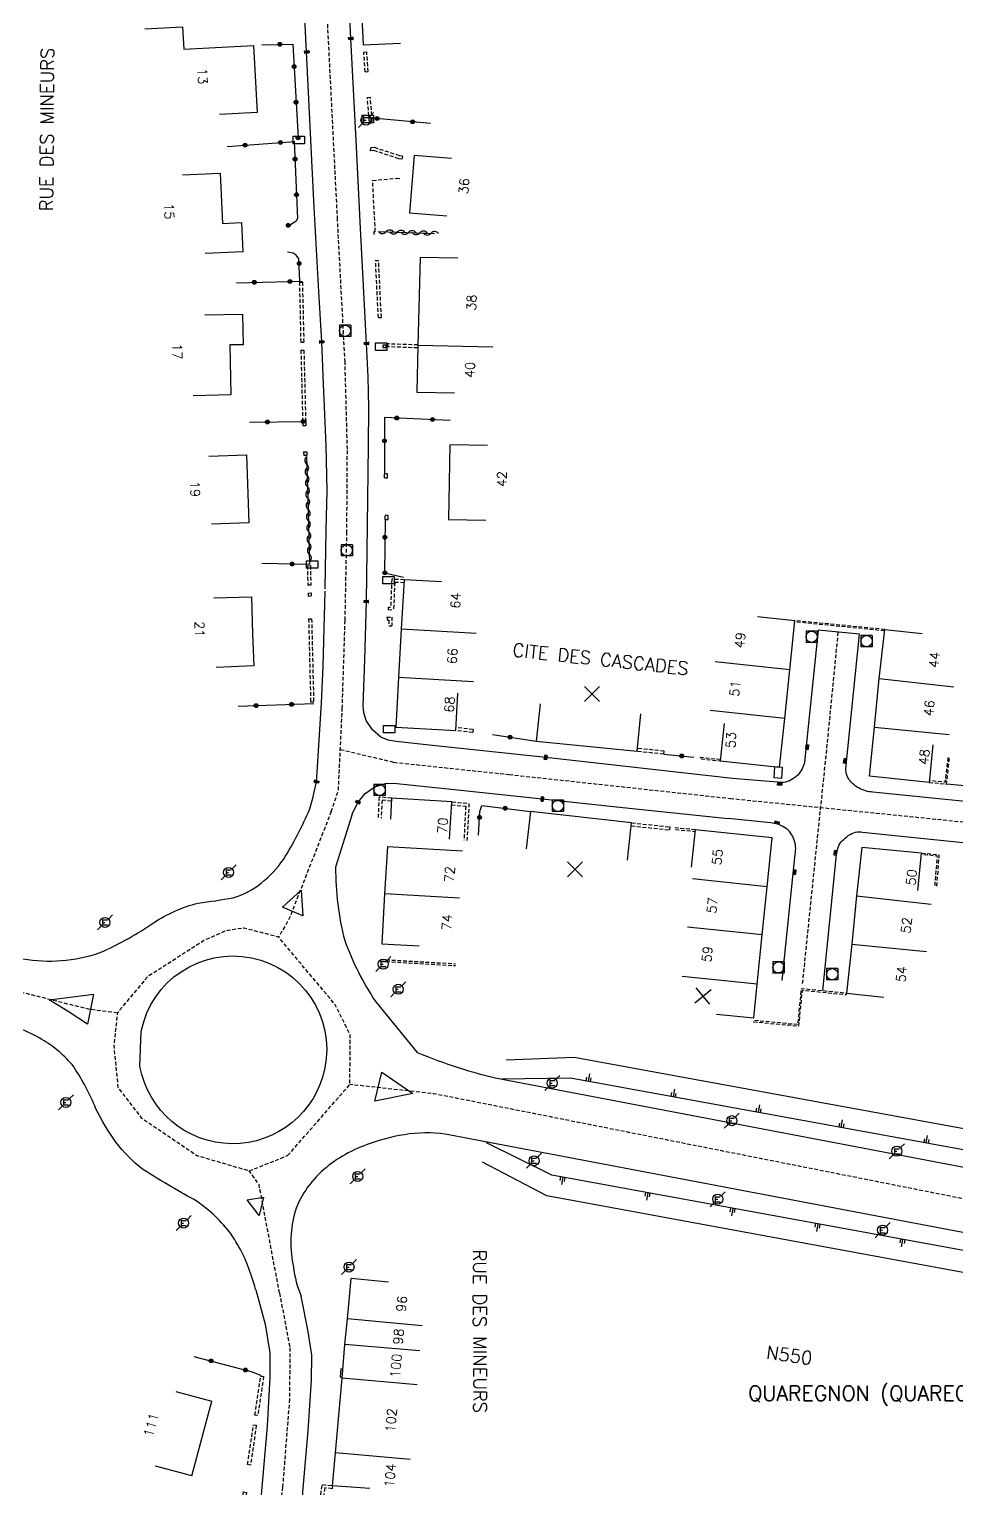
# Model space of a CAD drawing. Header units: millimetres. Extents: x 113000 to 114000, y 124000 to 125000.
# Drawn here: x 113346.5 to 113470, y 124000 to 124195 of the extents above; entities that cross this region are included whole.
import ezdxf
from ezdxf.enums import TextEntityAlignment as Align

# ---------------------------------------------------------------- set-up
doc = ezdxf.new("R2010")
doc.units = ezdxf.units.MM
doc.linetypes.add('DASHED', pattern=[0.75, 0.5, -0.25])
doc.layers.get('0').update_dxf_attribs({"linetype": 'CONTINUOUS'})
for name, color, linetype in [('W0001', 6, 'DASHED'), ('W0008', 7, 'CONTINUOUS'), ('W0100', 7, 'CONTINUOUS'), ('W0105', 7, 'CONTINUOUS'), ('W0112', 1, 'DASHED'), ('W0211', 2, 'CONTINUOUS'), ('W0310', 3, 'CONTINUOUS'), ('W0322', 7, 'CONTINUOUS'), ('W0400', 7, 'CONTINUOUS'), ('W0420', 7, 'CONTINUOUS'), ('W0471', 7, 'CONTINUOUS'), ('W0980', 7, 'CONTINUOUS'), ('W0989', 7, 'CONTINUOUS'), ('W0991', 7, 'CONTINUOUS'), ('W1102', 7, 'CONTINUOUS'), ('W1471', 7, 'CONTINUOUS')]:
    doc.layers.add(name, color=color, linetype=linetype)
doc.styles.get("Standard").update_dxf_attribs({"font": 'romans.shx', "width": 0.85})

# ---------------------------------------------------------------- blocks, each defined once
blk = doc.blocks.new('T400')
for p, q in [((-0.15, 0.3), (0.15, 0.3)), ((-0.15, -0.25), (-0.15, 0.3)), ((-0.15, 0.15), (0.15, 0.15)), ((-0.15, 0), (0.15, 0)), ((0.15, 0.3), (0.15, -0.25)), ((-0.15, -0.15), (0.15, -0.15)), ((-0.15, -0.25), (-0.15, -0.3)), ((-0.15, -0.3), (0.15, -0.3)), ((0.15, -0.3), (0.15, -0.25))]:
    blk.add_line(p, q)
blk = doc.blocks.new('T420')
for p, q in [((0.75, 0.75), (-0.75, 0.75)), ((-0.75, 0.75), (-0.75, -0.75)), ((0.75, 0.75), (0.75, -0.75)), ((0.75, -0.75), (-0.75, -0.75))]:
    blk.add_line(p, q)
blk.add_ellipse((0, 0), major_axis=(-0.53, 0.53), ratio=1, start_param=3.926991, end_param=10.210176)
blk = doc.blocks.new('t991o')
at = {"color": 0, "linetype": 'Continuous'}
for p, q in [((-1, 1), (1, -1)), ((-1, -1), (1, 1))]:
    blk.add_line(p, q, dxfattribs=at)
blk = doc.blocks.new('T471')
for p, q in [((-0.333334, 0.333334), (-0.333334, -0.333334)), ((-0.333334, 0.333334), (0.333334, 0.333334)), ((-0.333334, 0), (0, 0)), ((0.500001, 0.500001), (1.000002, 1.000002)), ((-0.500001, -0.500001), (-1.000002, -1.000002)), ((-0.333334, -0.333334), (0.333334, -0.333334))]:
    blk.add_line(p, q)
blk.add_ellipse((0, 0), major_axis=(0.471405, 0.471405), ratio=1, start_param=5.4977871438, end_param=11.780972451)
blk = doc.blocks.new('t211o')
at = {"color": 0, "linetype": 'Continuous'}
for p, q in [((-0.29, 0.5), (-0.29, 0)), ((0, 1), (0, 0)), ((0.29, 0.5), (0.29, 0))]:
    blk.add_line(p, q, dxfattribs=at)
blk = doc.blocks.new('t322o')
at = {"color": 0, "linetype": 'Continuous'}
for radius in [0.25, 0.15]:
    blk.add_circle((0, 0), radius, dxfattribs=at)
blk = doc.blocks.new('t310o')
at = {"color": 0, "linetype": 'Continuous'}
for centre, start, end in [((-0.5, 0.38), 216.8699, 323.1304), ((0.5, -0.37), 36.8699, 143.1303)]:
    blk.add_arc(centre, 0.625, start, end, dxfattribs=at)
blk = doc.blocks.new('T1471')
at = {"color": 0, "linetype": 'Continuous', "flags": 128}
blk.add_lwpolyline([(-0.75, -0.5), (-0.75, 0.5), (0.75, 0.5), (0.75, -0.5), (-0.75, -0.5)], dxfattribs=at)

msp = doc.modelspace()

# ---------------------------------------------------------------- linework, layer by layer
at = {"layer": 'W0001'}
for points in [[(113386.71, 124090.9), (113387.67, 124093.74), (113388.18, 124104.6), (113388.56, 124116.37), (113388.79, 124127.95), (113388.86, 124139.12), (113388.55, 124150.7), (113387.55, 124169.7), (113386.01, 124200.29), (113384.52, 124229.45), (113383.14, 124258.69), (113382.84, 124269.12), (113383.23, 124275.55)], [(113387.93, 124099.17), (113395.05, 124097.46), (113410.41, 124095.83), (113439.82, 124092.65)], [(113379.83, 124026.84), (113381.21, 124019.56), (113381.15, 124012.71), (113380.24, 124001.03), (113380.11, 124000)]]:
    msp.add_lwpolyline(points, dxfattribs=at)
at = {"layer": 'W0001', "flags": 128}
for points in [[(113000, 124137.73), (113012.05, 124137.08), (113075.86, 124130.24), (113119.09, 124123.46), (113164.54, 124114.26), (113201.42, 124105.08), (113253.36, 124091.24), (113344.19, 124067.19), (113354.41, 124064.64), (113358.25, 124064.14)], [(113449.46, 124068.02), (113451.22, 124085.22), (113452.67, 124099.12), (113454.21, 124114.78)], [(113386.71, 124090.9), (113381.09, 124076.59), (113379.7, 124074.2)], [(113439.82, 124092.65), (113465.94, 124090.03), (113501.43, 124086.37), (113518.21, 124084.75)], [(113486.08, 124036.35), (113400.37, 124053.35), (113389.19, 124054.58)], [(113379.83, 124026.84), (113377.1, 124041.27), (113375.8, 124043.1)]]:
    msp.add_lwpolyline(points, dxfattribs=at)
msp.add_lwpolyline([(113380.91, 124045.12), (113389.19, 124054.58), (113389.25, 124061.19), (113387.19, 124065.27), (113379.7, 124074.2), (113375.06, 124075.4), (113372.72, 124075.04), (113369.75, 124073.73), (113362.24, 124068.89), (113358.25, 124064.14), (113357.77, 124059.79), (113358.32, 124054.18), (113361.43, 124050.15), (113368.84, 124045.13), (113375.8, 124043.1)], close=True, dxfattribs=at)
at = {"layer": 'W0008'}
msp.add_line((113384.45, 124171.3), (113383.44, 124191.99), dxfattribs=at)
for points in [[(113383.49, 124191.69), (113383.44, 124191.99), (113382.54, 124209.9), (113381.64, 124227.6), (113381, 124240.24), (113380.44, 124252.22), (113379.6, 124270.01), (113379.45, 124272.08), (113379.14, 124273.11), (113378.65, 124273.79), (113377.88, 124274.43), (113377.07, 124274.77), (113373.14, 124275.72), (113347.94, 124281.87)], [(113440.11, 124095.32), (113415.69, 124098.03), (113415.26, 124098.09), (113399.36, 124099.8), (113395.36, 124100.23), (113394.28, 124100.42), (113393.32, 124100.78), (113392.21, 124101.76), (113391.35, 124103), (113391.06, 124104.03), (113390.95, 124105.02), (113391.18, 124111.11), (113391.39, 124118.85), (113391.56, 124128.99), (113391.66, 124139.58), (113391.71, 124144.66), (113391.65, 124148.75), (113391.42, 124153.2), (113390.62, 124168.48), (113390.07, 124179.37), (113389.33, 124193.79), (113388.5, 124210.6)], [(113385.89, 124120.55), (113386.04, 124128.4), (113386.17, 124133.58), (113386.04, 124139.63), (113385.69, 124147.82), (113385.44, 124153.4), (113385.07, 124160.1), (113384.45, 124171.3)], [(113383.87, 124091.27), (113384.28, 124092.68), (113384.74, 124094.88), (113384.82, 124096.13), (113385.4, 124105.31), (113385.65, 124110.24), (113385.9, 124120.22)], [(113389.5, 124090.54), (113389.59, 124090.76), (113390.29, 124092.16), (113391.21, 124093.29), (113392.5, 124094.21), (113393.93, 124094.62), (113395, 124094.69), (113403.13, 124093.82), (113414.4, 124092.63), (113414.81, 124092.59), (113424.69, 124091.54), (113439.53, 124089.98)], [(113376.68, 124027.24), (113377.93, 124022.7), (113378.55, 124018.87), (113378.55, 124015.65), (113378.17, 124009.1), (113377.38, 124000)], [(113382.91, 124000), (113382.95, 124000.35), (113383.64, 124008.49), (113384.09, 124015.24), (113384.13, 124018.55), (113383.65, 124021.73), (113382.69, 124026.43)]]:
    msp.add_lwpolyline(points, dxfattribs=at)
at = {"layer": 'W0008', "flags": 128}
for points in [[(113000, 124142.23, -0.003487), (113013.52, 124141.32, -0.0128), (113065.05, 124136.08, -0.0065), (113094.17, 124132.02, -0.0072), (113123.15, 124127.16, -0.0097), (113165.32, 124118.58, -0.0095), (113185.26, 124113.81), (113194.28, 124111.43), (113242.83, 124098.51), (113340.42, 124072.52, 0.0323), (113346.31, 124071.2, 0.0592), (113351.45, 124071.13, 0.0689), (113356.4, 124072.33, 0.0412), (113363.05, 124076.09, -0.0856), (113368.99, 124078.72, 0.0149), (113373.67, 124079.44, 0.1009), (113377.39, 124081.38, 0.0702), (113380.34, 124084.51, 0.037372), (113383.87, 124091.27, 0.060145)], [(113376.68, 124027.24, 0.008104), (113376.02, 124029.34, 0.0776), (113373.15, 124034.97, 0.0869), (113368.46, 124039.26, -0.0164), (113361.61, 124043.3, -0.0711), (113358.06, 124046.92, -0.047), (113355.39, 124051.36, 0.0486), (113352.43, 124056.95, 0.0942), (113348.18, 124060.59, 0.0661), (113342.07, 124063.17), (113339.02, 124064.04), (113263.89, 124083.97), (113227.4, 124093.74, 0.0034), (113208.56, 124098.73), (113163.52, 124110.14), (113123.5, 124118.31), (113115.04, 124119.76, 0.0047), (113086.67, 124124.4, 0.0095), (113049.98, 124129.17, 0.0056), (113027.8, 124131.43, 0.0037), (113010.58, 124132.83, 0.003807), (113000, 124133.61)], [(113389.5, 124090.54), (113387.29, 124083.51, 0.0654), (113388.51, 124073.74, 0.0607), (113392.63, 124065.58), (113398.16, 124058.85, 0.0452), (113409.23, 124055.33), (113486.78, 124040.58)], [(113484.82, 124032.22), (113402.57, 124047.85, 0.0765), (113397.14, 124048, 0.0572), (113391.78, 124046.7, 0.0939), (113385.73, 124043.28, 0.0645), (113383.31, 124040.53, 0.0789), (113381.77, 124037.26, 0.1093), (113381.67, 124030.28, 0.062646), (113382.69, 124026.43, 0.014787)]]:
    msp.add_lwpolyline(points, format="xyb", dxfattribs=at)
for points in [[(113480.32, 124091.32), (113458.82, 124093.49), (113458.57, 124093.51), (113458.32, 124093.54), (113458.08, 124093.59), (113457.84, 124093.65), (113457.6, 124093.73), (113457.36, 124093.82), (113457.13, 124093.92), (113456.91, 124094.04), (113456.7, 124094.16), (113456.5, 124094.3), (113456.3, 124094.46), (113456.11, 124094.62), (113455.94, 124094.8), (113455.78, 124094.99), (113455.63, 124095.19), (113455.5, 124095.4), (113455.39, 124095.62), (113455.3, 124095.87), (113455.24, 124096.12), (113455.2, 124096.38), (113455.19, 124096.65), (113457.04, 124114.51), (113451.53, 124115.02), (113449.72, 124097.47), (113449.65, 124097.24), (113449.58, 124097.02), (113449.49, 124096.8), (113449.39, 124096.59), (113449.28, 124096.38), (113449.15, 124096.18), (113448.99, 124095.96), (113448.8, 124095.76), (113448.6, 124095.57), (113448.38, 124095.41), (113448.16, 124095.26), (113447.93, 124095.12), (113447.69, 124095.01), (113447.43, 124094.91), (113447.17, 124094.83), (113446.92, 124094.78), (113446.66, 124094.76), (113446.39, 124094.77), (113446.13, 124094.8), (113440.11, 124095.32), (113440.11, 124095.32)], [(113446.72, 124068.41), (113448.46, 124085.23), (113448.51, 124085.49), (113448.53, 124085.75), (113448.54, 124086.01), (113448.52, 124086.26), (113448.49, 124086.52), (113448.43, 124086.78), (113448.37, 124087.01), (113448.29, 124087.23), (113448.2, 124087.45), (113448.09, 124087.66), (113447.97, 124087.87), (113447.84, 124088.06), (113447.69, 124088.25), (113447.49, 124088.45), (113447.29, 124088.63), (113447.06, 124088.78), (113446.83, 124088.92), (113446.58, 124089.04), (113446.36, 124089.13), (113446.14, 124089.21), (113445.91, 124089.28), (113445.68, 124089.33), (113445.45, 124089.37), (113445.21, 124089.39), (113439.53, 124089.98), (113439.53, 124089.98)], [(113452.14, 124067.11), (113453.97, 124085.21), (113454, 124085.48), (113454.05, 124085.74), (113454.13, 124086), (113454.22, 124086.24), (113454.34, 124086.49), (113454.47, 124086.69), (113454.61, 124086.87), (113454.77, 124087.04), (113454.94, 124087.2), (113455.11, 124087.36), (113455.33, 124087.53), (113455.54, 124087.7), (113455.77, 124087.85), (113456.01, 124087.98), (113456.27, 124088.08), (113456.5, 124088.15), (113456.73, 124088.19), (113456.96, 124088.2), (113457.2, 124088.2), (113457.43, 124088.17), (113483.34, 124085.48)], [(113410.01, 124057.87), (113419.04, 124058.22), (113487.63, 124045.67)], [(113409.44, 124055.34), (113418.55, 124055.45), (113487.14, 124042.95)], [(113484.43, 124029.99), (113416.07, 124042.52), (113407.38, 124046.8)], [(113483.84, 124027.15), (113415.43, 124039.79), (113406.84, 124044.24)]]:
    msp.add_lwpolyline(points, dxfattribs=at)
for points in [[(113382.71, 124080.43), (113382.95, 124077.04), (113380.24, 124078.18)], [(113349.15, 124065.83), (113355.08, 124066.6), (113354.29, 124062.59), (113351.7, 124064.29)], [(113397.59, 124053.37), (113392.52, 124052.35), (113393.43, 124056.21)], [(113375.52, 124039.24), (113377.69, 124039.6), (113377.1, 124037.17)]]:
    msp.add_lwpolyline(points, close=True, dxfattribs=at)
msp.add_lwpolyline([(113361.43, 124061.69, -0.998), (113385.87, 124056.8, -0.8285), (113361.25, 124057)], format="xyb", close=True, dxfattribs=at)
at = {"layer": 'W0100'}
for p, q in [((113394.35, 124028.28), (113389.37, 124028.75)), ((113366.01, 124013.73), (113370.84, 124012.43)), ((113368.16, 124002.5), (113370.84, 124012.43)), ((113386.88, 124001.19), (113387.27, 124005.57)), ((113368.16, 124002.5), (113363.34, 124003.8)), ((113391.87, 124000.84), (113386.88, 124001.19))]:
    msp.add_line(p, q, dxfattribs=at)
for points in [[(113413.74, 124268.4), (113414.64, 124273.32), (113410.65, 124274.05), (113407.02, 124273.64), (113402.8, 124272.78), (113398.62, 124271.87), (113393.11, 124270.65), (113389.05, 124269.62), (113387.7, 124267.92), (113387.89, 124260.55), (113388.2, 124251.91), (113388.35, 124246.92), (113388.48, 124242.21), (113389.33, 124221.26), (113389.64, 124216.25), (113389.92, 124211.89), (113390.14, 124207.9), (113390.4, 124202.88), (113390.7, 124198.39), (113390.96, 124192.93), (113395.95, 124193.17)], [(113361.92, 124195.06), (113366.91, 124195.32), (113367.07, 124192.34), (113376.38, 124192.83), (113376.84, 124183.93), (113371.85, 124183.67)], [(113402.72, 124177.79), (113397.74, 124178.2), (113397.12, 124170.59), (113402.11, 124170.19)], [(113366.92, 124175.64), (113371.92, 124175.86), (113372.22, 124169.15), (113374.75, 124169.27), (113374.93, 124165.37), (113369.93, 124165.14)], [(113403.55, 124164.52), (113398.55, 124164.65), (113398.24, 124152.94), (113398.11, 124146.72), (113403.11, 124146.61)], [(113369.89, 124156.98), (113374.88, 124157.09), (113374.97, 124153.02), (113373.2, 124152.99), (113373.34, 124146.34), (113368.34, 124146.24)], [(113407.51, 124139.61), (113402.51, 124139.71), (113402.31, 124129.76), (113407.31, 124129.66)], [(113370.44, 124138.18), (113375.43, 124138.35), (113375.75, 124129.34), (113370.76, 124129.16)], [(113401.41, 124121.46), (113396.42, 124121.75), (113396.03, 124115.18), (113395.66, 124108.74), (113395.29, 124102.13), (113403.29, 124101.67), (113403.58, 124106.66)], [(113371.09, 124119.35), (113376.08, 124119.48), (113376.21, 124114.57), (113376.4, 124110.29), (113371.41, 124110.06)], [(113414.52, 124105.25), (113414.01, 124100.27), (113427.43, 124098.92), (113427.93, 124103.89)], [(113402.47, 124087.22), (113402.75, 124092.21), (113394.75, 124092.67), (113394.58, 124089.87)], [(113426.14, 124084.43), (113426.7, 124089.4), (113413.24, 124090.92), (113412.68, 124085.95)], [(113387.27, 124005.57), (113388.17, 124015.5), (113388.54, 124019.98), (113388.86, 124023.4), (113389.37, 124028.75)]]:
    msp.add_lwpolyline(points, dxfattribs=at)
at = {"layer": 'W0100', "flags": 128}
for points in [[(113439.01, 124102.62), (113438.49, 124097.65), (113446.39, 124096.83), (113447.07, 124103.3), (113447.76, 124109.77), (113448.44, 124116.3), (113443.46, 124116.82)], [(113466.81, 124099.76), (113466.29, 124094.79), (113458.34, 124095.62), (113459.01, 124102.14), (113459.66, 124108.6), (113460.4, 124115.13), (113465.36, 124114.58)], [(113438, 124063.93), (113442.98, 124063.47), (113443.39, 124067.93), (113444.06, 124074.49), (113444.73, 124080.89), (113445.39, 124087.39), (113435.17, 124088.48), (113434.64, 124083.51)], [(113394.19, 124086.26), (113393.79, 124079.94), (113393.43, 124073.32), (113398.42, 124073.02)], [(113464.81, 124080.4), (113465.28, 124085.37), (113457.34, 124086.12), (113456.64, 124079.68), (113455.99, 124073.27), (113455.3, 124066.72), (113460.28, 124066.2)]]:
    msp.add_lwpolyline(points, dxfattribs=at)
at = {"layer": 'W0105'}
for p, q in [((113387.98, 124016.74), (113387.88, 124015.63)), ((113388.28, 124016.72), (113387.98, 124016.74)), ((113388.18, 124015.6), (113387.88, 124015.63))]:
    msp.add_line(p, q, dxfattribs=at)
at = {"layer": 'W0112'}
for p, q in [((113391.04, 124191.97), (113391.44, 124192)), ((113391.23, 124189.34), (113391.04, 124191.97)), ((113391.62, 124189.36), (113391.44, 124192)), ((113391.23, 124189.34), (113391.62, 124189.36)), ((113391.52, 124185.94), (113391.92, 124185.97)), ((113391.78, 124182.75), (113391.52, 124185.94)), ((113392.18, 124182.79), (113391.92, 124185.97)), ((113391.78, 124182.75), (113392.18, 124182.79)), ((113396.18, 124178.1), (113396.11, 124177.7)), ((113392.61, 124164.23), (113393.01, 124164.25)), ((113392.99, 124156.64), (113392.61, 124164.23)), ((113393.39, 124156.66), (113393.01, 124164.25)), ((113382.47, 124161.34), (113382.87, 124161.35)), ((113392.99, 124156.64), (113393.39, 124156.66)), ((113382.64, 124153.79), (113382.66, 124153.36)), ((113382.66, 124153.36), (113383.06, 124153.38)), ((113383.04, 124153.8), (113383.06, 124153.38)), ((113382.67, 124152.3), (113383.07, 124152.31)), ((113382.67, 124152.3), (113382.91, 124142.79)), ((113383.07, 124152.31), (113383.31, 124142.8)), ((113393.63, 124152.62), (113393.63, 124153.03)), ((113393.63, 124153.03), (113394.03, 124153.03)), ((113394.02, 124152.62), (113393.63, 124152.62)), ((113394.02, 124152.62), (113394.03, 124153.03)), ((113394.21, 124153.13), (113394.2, 124152.74)), ((113398.22, 124152.6), (113394.2, 124152.74)), ((113398.23, 124153), (113394.21, 124153.13)), ((113382.91, 124142.79), (113383.31, 124142.8)), ((113382.94, 124142.71), (113383.34, 124142.73)), ((113382.94, 124142.71), (113382.95, 124142.21)), ((113383.35, 124142.23), (113382.95, 124142.21)), ((113383.34, 124142.73), (113383.35, 124142.23)), ((113383.04, 124138.76), (113383.45, 124138.77)), ((113383.04, 124138.76), (113383.06, 124138.28)), ((113383.46, 124138.29), (113383.06, 124138.28)), ((113383.45, 124138.77), (113383.46, 124138.29)), ((113394.19, 124135.86), (113393.79, 124135.85)), ((113393.79, 124135.3), (113393.79, 124135.85)), ((113394.19, 124135.3), (113394.19, 124135.86)), ((113393.79, 124135.3), (113394.19, 124135.3)), ((113393.87, 124130.33), (113394.27, 124130.34)), ((113393.88, 124129.77), (113393.87, 124130.33)), ((113393.88, 124129.77), (113394.28, 124129.78)), ((113394.28, 124129.78), (113394.27, 124130.34)), ((113383.53, 124123.62), (113383.93, 124123.63)), ((113383.53, 124123.62), (113383.6, 124121.04)), ((113383.93, 124123.63), (113384, 124121.05)), ((113384, 124121.05), (113383.6, 124121.04)), ((113383.62, 124119.97), (113384.02, 124119.99)), ((113383.62, 124119.97), (113383.64, 124119.57)), ((113383.64, 124119.57), (113384.04, 124119.59)), ((113384.02, 124119.99), (113384.04, 124119.59)), ((113383.7, 124116.55), (113384.1, 124116.56)), ((113383.7, 124116.55), (113383.97, 124105.5)), ((113384.1, 124116.56), (113384.37, 124105.51)), ((113394.27, 124117.77), (113395.01, 124117.72)), ((113394.38, 124115.6), (113394.78, 124115.6)), ((113383.97, 124105.5), (113384.37, 124105.51)), ((113405.54, 124101.43), (113403.29, 124101.67)), ((113405.59, 124101.82), (113403.34, 124102.07)), ((113405.59, 124101.82), (113405.54, 124101.43)), ((113430.99, 124098.53), (113427.43, 124098.91)), ((113431.04, 124098.93), (113427.47, 124099.31)), ((113430.99, 124098.53), (113431.04, 124098.93)), ((113402.73, 124091.79), (113404.63, 124091.62)), ((113404.63, 124091.62), (113404.37, 124087.08)), ((113426.66, 124089), (113431.74, 124088.47)), ((113426.7, 124089.4), (113431.78, 124088.87)), ((113431.78, 124088.87), (113431.74, 124088.47)), ((113393.28, 124071.23), (113393.27, 124070.98)), ((113393.27, 124070.98), (113403.25, 124070.4)), ((113393.28, 124071.23), (113403.26, 124070.65)), ((113377.71, 124015.73), (113376.94, 124010.52)), ((113376.74, 124009.23), (113375.98, 124003.95)), ((113376.94, 124010.52), (113376.55, 124010.58)), ((113375.98, 124003.95), (113375.58, 124004.01)), ((113385.31, 124000), (113385.53, 124001.34)), ((113385.53, 124001.34), (113386.88, 124001.19)), ((113375.44, 124000.3), (113375.39, 124000))]:
    msp.add_line(p, q, dxfattribs=at)
for points in [[(113396.11, 124177.7), (113395.71, 124177.78), (113392.37, 124178.87), (113391.96, 124178.82), (113391.97, 124179.22)], [(113396.18, 124178.1), (113395.81, 124178.17), (113392.41, 124179.27), (113391.97, 124179.22)], [(113392.44, 124167.71), (113392.43, 124168.07), (113392.58, 124168.07), (113392.22, 124174.89), (113395.53, 124175.18), (113395.84, 124175.15)], [(113382.47, 124161.34), (113382.58, 124156.86), (113382.65, 124153.78)], [(113382.87, 124161.35), (113382.98, 124156.87), (113383.05, 124153.79)], [(113396.42, 124121.75), (113394.77, 124121.81), (113394.62, 124118.04), (113394.29, 124118.05), (113394.27, 124117.77)], [(113396.41, 124121.35), (113395.16, 124121.39), (113395.01, 124117.72)], [(113394.12, 124116.77), (113394.79, 124116.79), (113394.78, 124115.6)], [(113394.12, 124116.77), (113394.19, 124116.37), (113394.39, 124116.38), (113394.38, 124115.6)], [(113394.75, 124092.67), (113393.09, 124092.85), (113392.94, 124090.09)], [(113394.71, 124092.27), (113393.47, 124092.41), (113393.34, 124090.03)], [(113402.79, 124092.19), (113405.05, 124091.99), (113404.77, 124087.06)], [(113376.55, 124010.58), (113377.32, 124015.79), (113377.71, 124015.73)], [(113375.58, 124004.01), (113376.35, 124009.28), (113376.74, 124009.23)], [(113386.88, 124001.19), (113386.83, 124000.79), (113385.86, 124000.9)], [(113374.99, 124000), (113375.04, 124000.36), (113375.44, 124000.3)], [(113385.86, 124000.9), (113385.71, 124000)]]:
    msp.add_lwpolyline(points, dxfattribs=at)
at = {"layer": 'W0112', "flags": 128}
for points in [[(113460.37, 124114.94), (113448.42, 124116.14)], [(113460.39, 124115.13), (113448.44, 124116.3)], [(113438.51, 124097.81), (113435.83, 124098.08), (113435.81, 124097.92), (113438.49, 124097.65)], [(113466.29, 124094.79), (113468.61, 124094.56), (113469, 124098.03), (113468.78, 124098.05), (113468.42, 124094.8), (113466.31, 124095.02)], [(113435.17, 124088.48), (113432.48, 124088.73), (113432.46, 124088.52), (113435.15, 124088.27)], [(113465.3, 124085.38), (113467.61, 124085.15), (113467.28, 124080.98), (113467.08, 124081), (113467.4, 124084.98), (113465.26, 124085.18)]]:
    msp.add_lwpolyline(points, dxfattribs=at)
msp.add_lwpolyline([(113442.94, 124062.93), (113448.96, 124062.37), (113449.43, 124067.13), (113455.29, 124066.54), (113455.3, 124066.72), (113449.27, 124067.32), (113448.8, 124062.56), (113442.95, 124063.11)], close=True, dxfattribs=at)
at = {"layer": 'W0310'}
msp.add_line((113393, 124168.09), (113400.47, 124167.83), dxfattribs=at)
msp.add_lwpolyline([(113383.42, 124138.13), (113383.64, 124130.86), (113383.84, 124123.8)], dxfattribs=at)
at = {"layer": 'W0322'}
for p, q in [((113399.92, 124182.47), (113392.25, 124183.17)), ((113372.87, 124179.39), (113381.86, 124180.07)), ((113374.1, 124161.28), (113382.89, 124161.48)), ((113375.83, 124142.7), (113383.34, 124142.82)), ((113383.87, 124123.79), (113377.49, 124123.92)), ((113374.32, 124104.92), (113384.38, 124105.27)), ((113408.16, 124101.14), (113414.01, 124100.27)), ((113430.99, 124098.53), (113434.98, 124098.15))]:
    msp.add_line(p, q, dxfattribs=at)
for points in [[(113377.49, 124192.95), (113381.61, 124193.03), (113382.29, 124180.54)], [(113381.79, 124180.1), (113382.22, 124169.84), (113381.98, 124169.44), (113381.31, 124168.97), (113380.72, 124168.85)], [(113382.51, 124161.47), (113382.41, 124164.46), (113382.04, 124164.95), (113381.63, 124165.19), (113380.9, 124165.35)], [(113402.55, 124142.95), (113393.79, 124143.35), (113393.79, 124135.85)], [(113393.88, 124129.77), (113393.81, 124122.69), (113396.33, 124122.09)], [(113406.31, 124087.76), (113406.51, 124090.93), (113406.76, 124091.72), (113413.23, 124090.92)], [(113368.42, 124018.4), (113376.17, 124016.36), (113377.37, 124015.86)]]:
    msp.add_lwpolyline(points, dxfattribs=at)
at = {"layer": 'W0322', "flags": 128}
msp.add_lwpolyline([(113477.36, 124093.74), (113468.61, 124094.55)], dxfattribs=at)
at = {"layer": 'W1102'}
for p, q in [((113408.24, 124152.72), (113398.24, 124152.94)), ((113406.02, 124114.6), (113396.03, 124115.18)), ((113405.65, 124108.18), (113395.66, 124108.74)), ((113394.19, 124086.26), (113404.17, 124085.67)), ((113403.77, 124079.36), (113393.79, 124079.94)), ((113398.82, 124022.46), (113388.86, 124023.4)), ((113398.51, 124019.14), (113388.54, 124019.98)), ((113398.13, 124014.6), (113388.17, 124015.5)), ((113397.23, 124004.67), (113387.27, 124005.57))]:
    msp.add_line(p, q, dxfattribs=at)
at = {"layer": 'W1102', "flags": 128}
for points in [[(113447.76, 124109.77), (113437.81, 124110.81)], [(113459.66, 124108.6), (113469.6, 124107.48)], [(113447.07, 124103.3), (113437.13, 124104.35)], [(113459.01, 124102.14), (113468.96, 124101.14)], [(113444.73, 124080.89), (113434.78, 124081.93)], [(113456.64, 124079.68), (113466.58, 124078.6)], [(113444.06, 124074.49), (113434.12, 124075.51)], [(113455.99, 124073.27), (113465.94, 124072.26)], [(113443.39, 124067.93), (113433.44, 124068.96)]]:
    msp.add_lwpolyline(points, dxfattribs=at)

# ---------------------------------------------------------------- block references
at = {"layer": 'W0211'}
for p, rotation in [((113420.9, 124055.02), 349.6715369884139), ((113432.21, 124052.96), 349.6715369884139), ((113443.53, 124050.9), 349.6715369884139), ((113454.56, 124048.89), 349.6715369884139), ((113465.87, 124046.83), 349.6715369884139), ((113417.57, 124042.24), 169.6092338617883), ((113428.88, 124040.17), 169.6092338617883), ((113440.2, 124038.1), 169.6092338617883), ((113451.51, 124036.02), 169.6092338617883), ((113462.82, 124033.95), 169.6092338617883)]:
    msp.add_blockref('t211o', p, dxfattribs=dict(at, rotation=rotation))
at = {"layer": 'W0310'}
for p, rotation in [((113394, 124168.05), 358.028192184077), ((113395.5, 124168), 358.028192184077), ((113397, 124167.95), 358.028192184077), ((113398.5, 124167.9), 358.028192184077), ((113400, 124167.85), 358.028192184077), ((113383.45, 124137.13), 271.7331589880055), ((113383.49, 124135.63), 271.7331589880055), ((113383.54, 124134.13), 271.7331589880055), ((113383.58, 124132.63), 271.7331589880055), ((113383.63, 124131.13), 271.7331589880055), ((113383.67, 124129.64), 271.6787073426046), ((113383.72, 124128.14), 271.6787073426046), ((113383.76, 124126.64), 271.6787073426046), ((113383.8, 124125.14), 271.6787073426046)]:
    msp.add_blockref('t310o', p, dxfattribs=dict(at, rotation=rotation))
at = {"layer": 'W0322'}
for p, rotation in [((113379.87, 124193), 1.100372335754546), ((113381.77, 124190.03), 273.1469452416507), ((113382.03, 124185.28), 273.1469452416507), ((113392.82, 124183.12), 174.8070204111743), ((113397.55, 124182.69), 174.8070204111743), ((113382.29, 124180.54), 273.1469452416507), ((113375.24, 124179.57), 4.351497246973951), ((113379.97, 124179.93), 4.351497246973951), ((113381.89, 124177.73), 272.3482683774437), ((113382.09, 124172.99), 272.3482683774437), ((113381, 124168.91), 191.6280155464651), ((113382.43, 124163.84), 91.91868094513045), ((113376.47, 124161.33), 1.309857748644776), ((113381.22, 124161.44), 1.309857748644776), ((113395.43, 124143.27), 177.4111155963468), ((113378.21, 124142.74), 0.9309211238937594), ((113382.96, 124142.82), 0.9309211238937594), ((113400.18, 124143.06), 177.4111155963468), ((113393.79, 124140.24), 269.9618469310105), ((113393.86, 124127.4), 269.3852711671425), ((113381.5, 124123.84), 178.8430549326918), ((113393.85, 124122.68), 346.5480285281157), ((113376.7, 124105), 2.038285528500986), ((113381.44, 124105.17), 2.038285528500986), ((113410.51, 124100.79), 351.568456294279), ((113433.36, 124098.3), 354.4985793409608), ((113409.86, 124091.34), 352.9524874306648), ((113406.46, 124090.13), 86.42035370330042), ((113370.71, 124017.8), 345.2076035466688), ((113375.31, 124016.59), 345.2076035466688)]:
    msp.add_blockref('t322o', p, dxfattribs=dict(at, rotation=rotation))
at = {"layer": 'W0400'}
for p, rotation in [((113383.44, 124191.99), 278.0126054543934), ((113389.33, 124193.79), 92.96125311639963), ((113385.44, 124153.4), 271.7820103698219), ((113391.42, 124153.2), 93.00800567731847), ((113391.39, 124118.85), 88.41951300084719), ((113450.06, 124099.49), 354.0900090406396), ((113415.26, 124098.09), 171.9434372755623), ((113455.1, 124097.64), 174.0850068872873), ((113384.74, 124094.88), 258.1585977590763), ((113446.39, 124094.58), 268.5382749498526), ((113414.81, 124092.59), 355.0745903761655), ((113390.29, 124092.16), 63.55223896910773), ((113446.07, 124089.42), 73.96931227480235), ((113453.82, 124085.39), 173.7478795230424), ((113448.38, 124082.86), 354.069823779473)]:
    msp.add_blockref('T400', p, dxfattribs=dict(at, rotation=rotation))
at = {"layer": 'W0420'}
for p in [(113388.56, 124154.88), (113388.78, 124125.66), (113450.66, 124114.17), (113457.97, 124113.59), (113393.14, 124093.77), (113416.89, 124091.66), (113446.26, 124070.17), (113453.4, 124069.26)]:
    msp.add_blockref('T420', p, dxfattribs=at)
at = {"layer": 'W0471'}
for p in [(113391.34, 124182.91), (113373.05, 124082.81), (113356.59, 124076.15), (113393.64, 124070.6), (113395.64, 124067.26), (113416.13, 124054.77), (113351.39, 124052.2), (113440.03, 124049.77), (113462, 124045.71), (113413.71, 124044.44), (113390.24, 124042.36), (113438.16, 124039.32), (113367.06, 124036.14), (113460.1, 124035.2), (113389.08, 124030.29)]:
    msp.add_blockref('T471', p, dxfattribs=at)
at = {"layer": 'W0991'}
for p in [(113421.43, 124106.56), (113419.18, 124083.2)]:
    msp.add_blockref('t991o', p, dxfattribs=at)
at = {"layer": 'W0991', "rotation": 84.75037483478368}
msp.add_blockref('t991o', (113436.21, 124066.34), dxfattribs=at)
at = {"layer": 'W1471'}
for p in [(113391.57, 124183.06), (113382.4, 124180.26), (113393.37, 124152.77), (113384.16, 124123.77), (113394.35, 124121.69), (113394.42, 124101.86)]:
    msp.add_blockref('T1471', p, dxfattribs=at)
at = {"layer": 'W1471', "rotation": 266.8148430193515}
msp.add_blockref('T1471', (113446.2, 124096.1), dxfattribs=at)

# ---------------------------------------------------------------- texts
at = {"layer": 'W0980'}
msp.add_text('QUAREGNON (QUAREGNON)', height=2, dxfattribs=at).set_placement((113460.29, 124013.36), align=Align.MIDDLE)
at = {"layer": 'W0989'}
for s, rotation, p in [('RUE DES MINEURS', 89.6217, (113348.86, 124181.67)), ('CITE DES CASCADES', 353.825, (113422.57, 124111.18)), ('RUE DES MINEURS', 270.1604, (113406.5, 124021.74)), ('N550', 351.9618, (113447.69, 124018.55))]:
    msp.add_text(s, height=1.75, rotation=rotation, dxfattribs=at).set_placement(p, align=Align.MIDDLE)
at = {"layer": 'W0991'}
for s, rotation, p in [('13', 272.9996, (113369.58, 124188.76)), ('36', 85.3996, (113404.38, 124174.13)), ('15', 272.6013, (113365.14, 124170.78)), ('38', 88.4814, (113405.39, 124158.62)), ('17', 271.1988, (113366.22, 124152.12)), ('40', 88.7709, (113405.17, 124149.67)), ('42', 88.8656, (113409.42, 124135.14)), ('19', 272.0202, (113368.59, 124133.82)), ('64', 86.6136, (113403.27, 124118.98)), ('21', 271.4732, (113369.19, 124115.16)), ('49', 84.0108, (113441.13, 124113.69)), ('66', 86.6785, (113402.84, 124111.59)), ('44', 83.6127, (113466.99, 124111.09)), ('51', 83.9706, (113440.45, 124107.28)), ('68', 86.6763, (113402.46, 124105.15)), ('46', 84.2445, (113466.3, 124104.67)), ('53', 87.1065, (113439.92, 124100.42)), ('48', 84.0816, (113465.64, 124098.16)), ('70', 86.5281, (113401.54, 124089.04)), ('55', 84.1608, (113438.1, 124084.85)), ('72', 86.3522, (113402.47, 124082.56)), ('50', 83.8165, (113463.95, 124082.15)), ('57', 84.0472, (113437.43, 124078.42)), ('74', 86.9306, (113402.1, 124076.17)), ('52', 84.2087, (113463.28, 124075.77)), ('59', 84.1305, (113436.76, 124071.93)), ('54', 84.0224, (113462.61, 124069.27)), ('96', 84.6011, (113396.09, 124025.41)), ('98', 84.659, (113395.67, 124021.04)), ('100', 85.1823, (113395.33, 124017.15)), ('102', 84.8144, (113394.69, 124009.9)), ('111', 74.9354, (113362.74, 124009.29)), ('104', 83.6524, (113394.56, 124002.55))]:
    msp.add_text(s, height=1.25, rotation=rotation, dxfattribs=at).set_placement(p, align=Align.MIDDLE)

doc.saveas('drawing.dxf')
